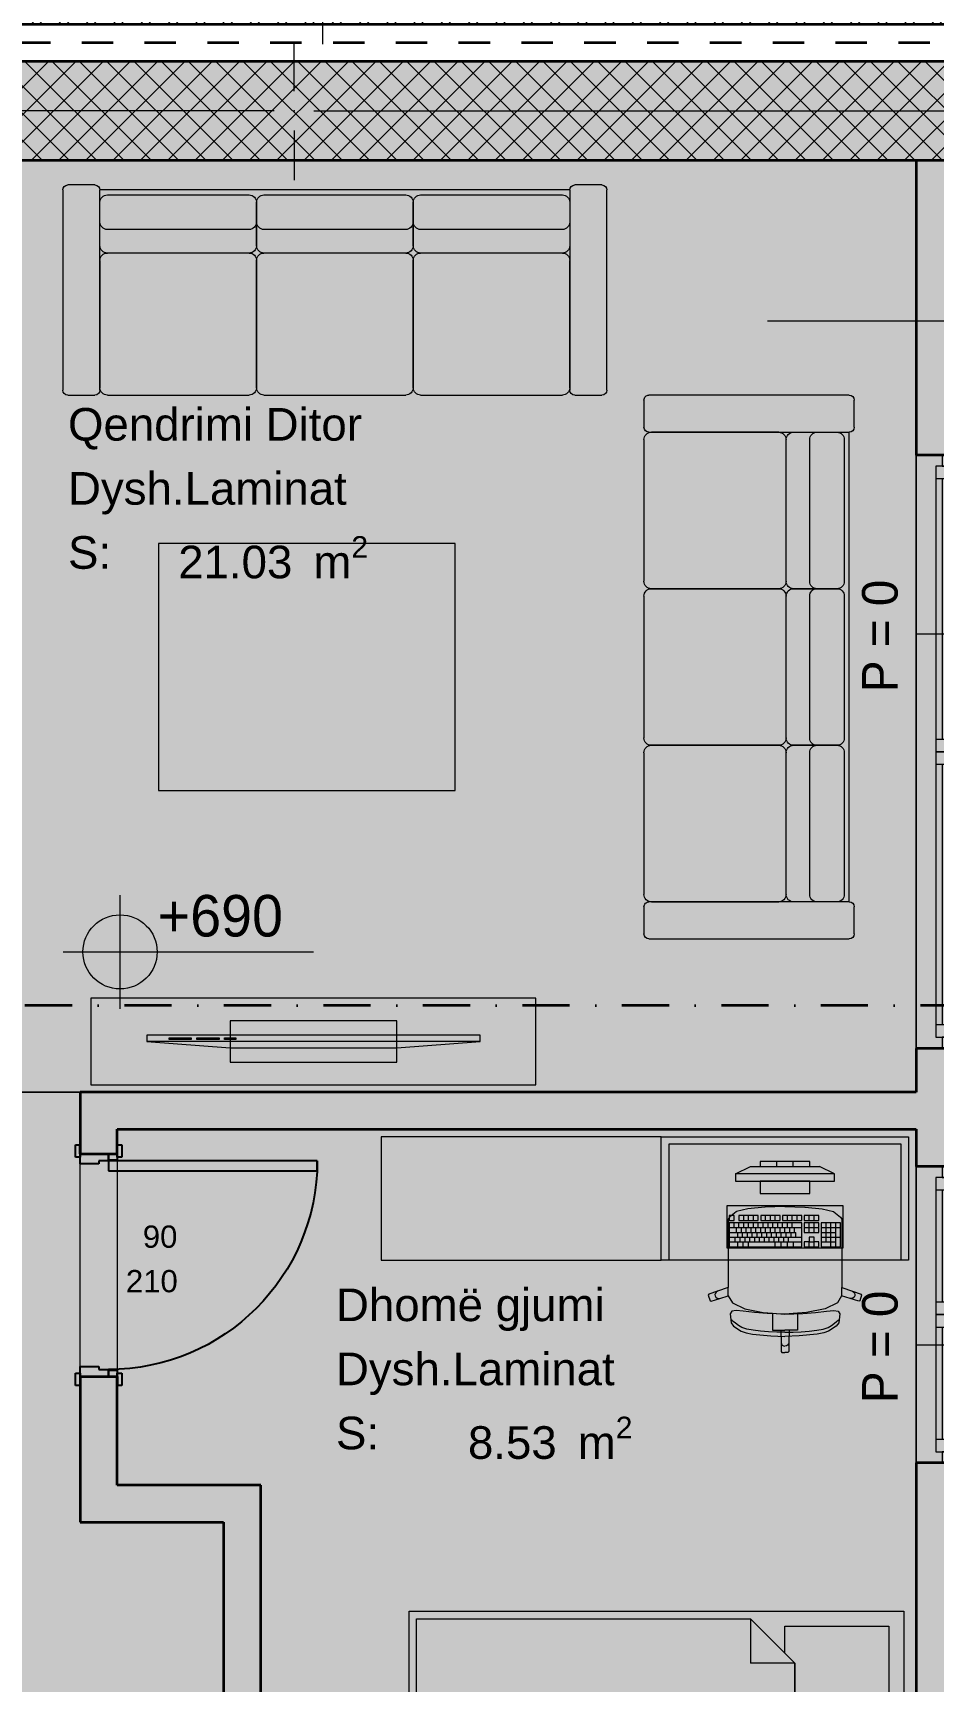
# Model space of a CAD drawing. Header units: millimetres. Extents: x 172821 to 253959, y -36092 to 17885.
# Drawn here: x 214590 to 218230, y -16818 to -10151 of the extents above; entities that cross this region are included whole.
import ezdxf
from ezdxf.enums import TextEntityAlignment as Align

# ---------------------------------------------------------------- set-up
doc = ezdxf.new("R2010")
doc.units = ezdxf.units.MM
doc.header["$MEASUREMENT"] = 0
doc.linetypes.add('Dashed', pattern=[254, 127, -127])
doc.linetypes.add('Dot & Dashed', pattern=[402.166657, 190.5, -105.833333, 0, -105.833324])
for name, color, linetype, lineweight in [('2D Drafting - General_Pen_No__6', 5, 'Continuous', 35), ('A - Fill zone_Pen_No__22', 8, 'Continuous', 35), ('A - Mobilimi_Pen_No__18', 9, 'Continuous', 15), ('A - Muret_Pen_No__22', 8, 'Continuous', 35), ('A - Pllaka meskatit_Pen_No__121', 255, 'Continuous', 0), ('A - Pllaka meskatit_Pen_No__22', 8, 'Continuous', 35), ('A - Shtyllat_Pen_No__101', 252, 'Continuous', 13), ('A - Shtyllat_Pen_No__22', 8, 'Continuous', 35), ('ARCHICAD Doors_Pen_No__42', 8, 'Continuous', 25), ('ARCHICAD Windows_Pen_No__101', 252, 'Continuous', 13), ('ARCHICAD Zone Stamps_Pen_No__101', 252, 'Continuous', 13)]:
    doc.layers.add(name, color=color, linetype=linetype, lineweight=lineweight)
for name, color, linetype, lineweight, true_color in [('2D Drafting - General_Pen_No__61', 7, 'Continuous', 20, 0x6a6a6a), ('A - Dimensionimi_Pen_No__156', 7, 'Continuous', 20, 0x54689e), ('A - Fill zone_Pen_No__255', 7, 'Continuous', 13, 0xe8e8e8), ('A - Muret_Pen_No__82', 7, 'Continuous', 20, 0xaaaaaa), ('ARCHICAD Door Markers_Pen_No__112', 7, 'Continuous', 13, 0xd5aaaa), ('ARCHICAD Window Markers_Pen_No__111', 7, 'Continuous', 13, 0xccccff), ('Marker - Section_Pen_No__8', 7, 'Continuous', 35, 0xa80f02), ('Model Unit - Zone_Pen_No__102', 7, 'Continuous', 13, 0xcccccc)]:
    doc.layers.add(name, color=color, linetype=linetype, lineweight=lineweight, true_color=true_color)
for name, color, linetype in [('A - Muret', 7, 'Continuous'), ('A - Pllaka meskatit', 7, 'Continuous'), ('A - Shtyllat', 7, 'Continuous'), ('ARCHICAD Window Markers', 7, 'Continuous'), ('Marker - Section', 7, 'Continuous'), ('Model Unit - Zone', 7, 'Continuous')]:
    doc.layers.add(name, color=color, linetype=linetype)
doc.styles.add('GENERATED_STYLE_1', font='GOTHIC.TTF')
doc.styles.add('GENERATED_STYLE_2', font='arial.ttf')
pattern_1 = [(45, (0, 0), (-55.154327, 55.154327), []), (135, (0, 0), (55.154327, 55.154327), [])]

# ---------------------------------------------------------------- blocks, each defined once
blk = doc.blocks.new('Slab_2', base_point=(200111.1, -17336.2))
at = {"layer": 'A - Pllaka meskatit_Pen_No__121', "color": 255, "linetype": 'Continuous', "lineweight": 0, "flags": 128}
blk.add_lwpolyline([(200111.1, -17336.2), (201811.1, -17336.2), (201811.1, -27491.2), (208931.1, -27491.2), (208931.1, -25184.9), (213281.1, -25184.9), (213281.1, -24347.5), (216161.1, -24347.5), (219611.1, -24347.5), (219611.1, -19536.2), (219611.1, -17236.2), (219611.1, -15266.2), (220011.1, -15266.2), (220011.1, -11608.9), (218411.1, -11608.9), (218411.1, -10266.2), (200461.1, -10266.2), (200461.1, -14466.2), (200111.1, -14466.2)], close=True, dxfattribs=at)
blk = doc.blocks.new('Qendrimi Ditor_Dysh.Laminat _18', base_point=(215314.4, -12001.1))
at = {"layer": 'ARCHICAD Zone Stamps_Pen_No__101', "color": 252, "lineweight": 13, "insert": (215177.7, -12186.8), "char_height": 132, "attachment_point": 1, "style": 'GENERATED_STYLE_2'}
blk.add_mtext('\\A1;{\\pql;\\pt0,6060;\\fArial|b0|i0|c0|p34;21.03\\fArial|b0|i0|c0|p34;\\A1{\\H.66x;\\S^  ;}\\fArial|b0|i0|c0|p34; m\\fArial|b0|i0|c0|p34;\\A1{\\H.66x;\\S2^  ;}}', dxfattribs=at)
at = {"layer": 'ARCHICAD Zone Stamps_Pen_No__101', "color": 252, "lineweight": 13, "style": 'GENERATED_STYLE_2'}
for tag, p in [('ROOM_NAME', (214732.1, -11668.3)), ('DUMMY_849', (215896.7, -11638.1)), ('ROOM_NUMBER', (214732.1, -11927.5)), ('DUMMY_850', (215896.7, -11897.4)), ('measuredAreaCode', (214732.1, -12186.8))]:
    blk.add_attdef(tag, text='', height=132, dxfattribs=at).set_placement(p, align=Align.TOP_LEFT)
blk = doc.blocks.new('Dhomë gjumi_Dysh.Laminat _23', base_point=(216391.9, -15563.2))
at = {"layer": 'ARCHICAD Zone Stamps_Pen_No__101', "color": 252, "lineweight": 13, "insert": (216349.3, -15749), "char_height": 132, "attachment_point": 1, "style": 'GENERATED_STYLE_2'}
blk.add_mtext('\\A1;{\\pql;\\pt0,6060;\\fArial|b0|i0|c0|p34;8.53\\fArial|b0|i0|c0|p34;\\A1{\\H.66x;\\S^  ;}\\fArial|b0|i0|c0|p34; m\\fArial|b0|i0|c0|p34;\\A1{\\H.66x;\\S2^  ;}}', dxfattribs=at)
at = {"layer": 'ARCHICAD Zone Stamps_Pen_No__101', "color": 252, "lineweight": 13, "style": 'GENERATED_STYLE_2'}
for tag, p in [('DUMMY_849', (216968.1, -15200.2)), ('ROOM_NAME', (215815.6, -15230.4)), ('DUMMY_850', (216968.1, -15459.5)), ('ROOM_NUMBER', (215815.6, -15489.7)), ('measuredAreaCode', (215815.6, -15749))]:
    blk.add_attdef(tag, text='', height=132, dxfattribs=at).set_placement(p, align=Align.TOP_LEFT)
blk = doc.blocks.new('Slab_6', base_point=(200111.1, -17336.2))
at = {"layer": 'A - Pllaka meskatit_Pen_No__22', "color": 8, "linetype": 'Continuous', "lineweight": 35, "flags": 128}
blk.add_lwpolyline([(200111.1, -17336.2), (201811.1, -17336.2), (201811.1, -27491.2), (208931.1, -27491.2), (208931.1, -25184.9), (213281.1, -25184.9), (213281.1, -24347.5), (216161.1, -24347.5), (219611.1, -24347.5), (219611.1, -19536.2), (219611.1, -17236.2), (219611.1, -15266.2), (220011.1, -15266.2), (220011.1, -11608.9), (218411.1, -11608.9), (218411.1, -10266.2), (200461.1, -10266.2), (200461.1, -14466.2), (200111.1, -14466.2)], close=True, dxfattribs=at)
blk = doc.blocks.new('Double Sash Window 25_2')
at = {"layer": 'ARCHICAD Windows_Pen_No__101', "color": 252, "linetype": 'Continuous', "lineweight": 13}
for p, q in [((-1200, 105), (1200, 105)), ((1200, 105), (-1200, 105)), ((-1200, 105), (-1200, -95)), ((-1200, 0), (-1200, 105)), ((1200, -95), (1200, 105)), ((1200, 0), (1200, 105)), ((-1200, 0), (-1155, 0)), ((-1200, -50), (-1200, 0)), ((-1200, -50), (-1200, 0)), ((-1155, 25), (-1105, 25)), ((-1155, -25), (-1155, 25)), ((-1155, 0), (-1155, -25)), ((-1105, 25), (-50, 25)), ((-1105, 25), (-1105, -25)), ((-1105, 25), (-50, 25)), ((-1105, 0), (-50, 0)), ((-50, -25), (-50, 25)), ((-50, 25), (0, 25)), ((0, 25), (0, -25)), ((0, 25), (50, 25)), ((0, -25), (0, 25)), ((50, 25), (1105, 25)), ((50, 25), (50, -25)), ((50, 25), (1105, 25)), ((50, 0), (1105, 0)), ((1105, -25), (1105, 25)), ((1105, 25), (1155, 25)), ((1155, 25), (1155, -25)), ((1155, -25), (1155, 0)), ((1155, 0), (1200, 0)), ((1200, -50), (1200, 0)), ((1200, -50), (1200, 0)), ((-1130, -50), (-1200, -50)), ((-1200, -145), (-1200, -50)), ((-1155, -25), (-1130, -25)), ((-1105, -25), (-1155, -25)), ((-1130, -25), (-1130, -50)), ((0, -50), (-1130, -50)), ((-50, -25), (-1105, -25)), ((0, -25), (-50, -25)), ((50, -25), (0, -25)), ((1130, -50), (0, -50)), ((1105, -25), (50, -25)), ((1155, -25), (1105, -25)), ((1130, -50), (1130, -25)), ((1130, -25), (1155, -25)), ((1200, -50), (1130, -50)), ((1200, -145), (1200, -50)), ((-1200, -95), (1200, -95)), ((-1200, -145), (1200, -145))]:
    blk.add_line(p, q, dxfattribs=at)
blk = doc.blocks.new('W Marker 25_31')
at = {"layer": 'ARCHICAD Window Markers_Pen_No__111', "color": 254, "linetype": 'Continuous', "lineweight": 13, "true_color": 0xccccff}
blk.add_line((476, -1090), (476, 0), dxfattribs=at)
at = {"layer": 'ARCHICAD Window Markers_Pen_No__111', "color": 254, "lineweight": 13, "true_color": 0xccccff, "insert": (240.9, 32.3), "char_height": 144, "attachment_point": 7, "style": 'GENERATED_STYLE_1'}
blk.add_mtext('\\A1;{\\pql;\\pt0;\\fCentury Gothic|b0|i0|c0|p34;P = 0\\fCentury Gothic|b0|i0|c0|p34;\\A1{\\H.66x;\\S^  ;}\\fCentury Gothic|b0|i0|c0|p34;\\fCentury Gothic|b0|i0|c0|p34;}', dxfattribs=at)
at = {"layer": 'ARCHICAD Window Markers_Pen_No__111', "color": 254, "lineweight": 13, "true_color": 0xccccff, "char_height": 144, "attachment_point": 7, "rotation": 270, "style": 'GENERATED_STYLE_1'}
for s, insert in [('\\A1;{\\pql;\\pt0;\\fCentury Gothic|b0|i0|c0|p34;250\\fCentury Gothic|b0|i0|c0|p34;\\A1{\\H.66x;\\S^  ;}\\fCentury Gothic|b0|i0|c0|p34;\\fCentury Gothic|b0|i0|c0|p34;}', (256.4, -392.5)), ('\\A1;{\\pql;\\pt0;\\fCentury Gothic|b0|i0|c0|p34;240\\fCentury Gothic|b0|i0|c0|p34;\\A1{\\H.66x;\\S^  ;}\\fCentury Gothic|b0|i0|c0|p34;\\fCentury Gothic|b0|i0|c0|p34;}', (544.4, -392.5))]:
    blk.add_mtext(s, dxfattribs=dict(at, insert=insert))
blk = doc.blocks.new('Double Sash Window 25_3')
at = {"layer": 'ARCHICAD Windows_Pen_No__101', "color": 252, "linetype": 'Continuous', "lineweight": 13}
for p, q in [((-600, 105), (600, 105)), ((600, 105), (-600, 105)), ((-600, 105), (-600, -95)), ((-600, 0), (-600, 105)), ((600, -95), (600, 105)), ((600, 0), (600, 105)), ((-600, 0), (-555, 0)), ((-600, -50), (-600, 0)), ((-600, -50), (-600, 0)), ((-555, 25), (-505, 25)), ((-555, -25), (-555, 25)), ((-555, 0), (-555, -25)), ((-505, 25), (-50, 25)), ((-505, 25), (-505, -25)), ((-505, 25), (-50, 25)), ((-505, 0), (-50, 0)), ((-50, -25), (-50, 25)), ((-50, 25), (0, 25)), ((0, 25), (0, -25)), ((0, 25), (50, 25)), ((0, -25), (0, 25)), ((50, 25), (505, 25)), ((50, 25), (50, -25)), ((50, 25), (505, 25)), ((50, 0), (505, 0)), ((505, -25), (505, 25)), ((505, 25), (555, 25)), ((555, 25), (555, -25)), ((555, -25), (555, 0)), ((555, 0), (600, 0)), ((600, -50), (600, 0)), ((600, -50), (600, 0)), ((-530, -50), (-600, -50)), ((-600, -145), (-600, -50)), ((-555, -25), (-530, -25)), ((-505, -25), (-555, -25)), ((-530, -25), (-530, -50)), ((0, -50), (-530, -50)), ((-50, -25), (-505, -25)), ((0, -25), (-50, -25)), ((50, -25), (0, -25)), ((530, -50), (0, -50)), ((505, -25), (50, -25)), ((555, -25), (505, -25)), ((530, -50), (530, -25)), ((530, -25), (555, -25)), ((600, -50), (530, -50)), ((600, -145), (600, -50)), ((-600, -95), (600, -95)), ((-600, -145), (600, -145))]:
    blk.add_line(p, q, dxfattribs=at)
blk = doc.blocks.new('W Marker 25_32')
at = {"layer": 'ARCHICAD Window Markers_Pen_No__111', "color": 254, "linetype": 'Continuous', "lineweight": 13, "true_color": 0xccccff}
blk.add_line((-122.8, -1090), (-122.8, 0), dxfattribs=at)
at = {"layer": 'ARCHICAD Window Markers_Pen_No__111', "color": 254, "lineweight": 13, "true_color": 0xccccff, "insert": (-357.9, 32.3), "char_height": 144, "attachment_point": 7, "style": 'GENERATED_STYLE_1'}
blk.add_mtext('\\A1;{\\pql;\\pt0;\\fCentury Gothic|b0|i0|c0|p34;P = 0\\fCentury Gothic|b0|i0|c0|p34;\\A1{\\H.66x;\\S^  ;}\\fCentury Gothic|b0|i0|c0|p34;\\fCentury Gothic|b0|i0|c0|p34;}', dxfattribs=at)
at = {"layer": 'ARCHICAD Window Markers_Pen_No__111', "color": 254, "lineweight": 13, "true_color": 0xccccff, "char_height": 144, "attachment_point": 7, "rotation": 270, "style": 'GENERATED_STYLE_1'}
for s, insert in [('\\A1;{\\pql;\\pt0;\\fCentury Gothic|b0|i0|c0|p34;250\\fCentury Gothic|b0|i0|c0|p34;\\A1{\\H.66x;\\S^  ;}\\fCentury Gothic|b0|i0|c0|p34;\\fCentury Gothic|b0|i0|c0|p34;}', (-342.4, -392.5)), ('\\A1;{\\pql;\\pt0;\\fCentury Gothic|b0|i0|c0|p34;120\\fCentury Gothic|b0|i0|c0|p34;\\A1{\\H.66x;\\S^  ;}\\fCentury Gothic|b0|i0|c0|p34;\\fCentury Gothic|b0|i0|c0|p34;}', (-54.4, -392.5))]:
    blk.add_mtext(s, dxfattribs=dict(at, insert=insert))
blk = doc.blocks.new('Wall_27', base_point=(218411.1, -17436.2))
at = {"layer": 'A - Muret_Pen_No__82', "linetype": 'Continuous', "lineweight": 0, "true_color": 0xd4d4d4}
for points in [[(218161.1, -10666.2), (218161.1, -11858.9), (218411.1, -11858.9), (218411.1, -10666.2)], [(218161.1, -14258.9), (218161.1, -14736.2), (218411.1, -14736.2), (218411.1, -14258.9)], [(218161.1, -17236.2), (218411.1, -17236.2), (218411.1, -15936.2), (218161.1, -15936.2)]]:
    blk.add_hatch(color=254, dxfattribs=at).paths.add_polyline_path(points)
at = {"layer": 'A - Muret_Pen_No__22', "color": 8, "linetype": 'Continuous', "lineweight": 35}
for p, q in [((218266.1, -11858.9), (218161.1, -11858.9)), ((218316.1, -11858.9), (218266.1, -11858.9)), ((218411.1, -11858.9), (218316.1, -11858.9)), ((218266.1, -14258.9), (218161.1, -14258.9)), ((218316.1, -14258.9), (218266.1, -14258.9)), ((218411.1, -14258.9), (218316.1, -14258.9)), ((218266.1, -14736.2), (218161.1, -14736.2)), ((218316.1, -14736.2), (218266.1, -14736.2)), ((218411.1, -14736.2), (218316.1, -14736.2)), ((218266.1, -15936.2), (218161.1, -15936.2)), ((218316.1, -15936.2), (218266.1, -15936.2)), ((218411.1, -15936.2), (218316.1, -15936.2))]:
    blk.add_line(p, q, dxfattribs=at)
at = {"layer": 'A - Muret_Pen_No__22', "color": 8, "linetype": 'Continuous', "lineweight": 35, "flags": 128}
for points in [[(218161.1, -10666.2), (218161.1, -11858.9)], [(218411.1, -11608.9), (218411.1, -10666.2)], [(218411.1, -11858.9), (218411.1, -11808.9)], [(218161.1, -14258.9), (218161.1, -14436.2)], [(218411.1, -14736.2), (218411.1, -14258.9)], [(218161.1, -14586.2), (218161.1, -14736.2)], [(218161.1, -15936.2), (218161.1, -17236.2)], [(218411.1, -17236.2), (218411.1, -15936.2)]]:
    blk.add_lwpolyline(points, dxfattribs=at)
at = {"layer": 'ARCHICAD Window Markers', "color": 254, "lineweight": 13, "true_color": 0xccccff, "rotation": 90}
for name, p in [('W Marker 25_31', (218161.1, -13058.9)), ('W Marker 25_32', (218161.1, -15336.2))]:
    blk.add_blockref(name, p, dxfattribs=at)
at = {"layer": 'ARCHICAD Windows_Pen_No__101', "color": 252, "linetype": 'Continuous', "lineweight": 13, "xscale": -1, "zscale": 1000, "rotation": 90}
for name, p in [('Double Sash Window 25_2', (218266.1, -13058.9)), ('Double Sash Window 25_3', (218266.1, -15336.2))]:
    blk.add_blockref(name, p, dxfattribs=at)
blk = doc.blocks.new('Wall_126', base_point=(218411.1, -14586.2))
at = {"layer": 'A - Muret_Pen_No__82', "linetype": 'Continuous', "lineweight": 0, "true_color": 0xd4d4d4}
for points in [[(214781.1, -14586.2), (214931.1, -14586.2), (214781.1, -14436.2)], [(214931.1, -14436.2), (214781.1, -14436.2), (214931.1, -14586.2)], [(214931.1, -14586.2), (218161.1, -14586.2), (218161.1, -14436.2), (214931.1, -14436.2)]]:
    blk.add_hatch(color=254, dxfattribs=at).paths.add_polyline_path(points)
at = {"layer": 'A - Muret_Pen_No__22', "color": 8, "linetype": 'Continuous', "lineweight": 35, "flags": 128}
for points in [[(214781.1, -14436.2), (214781.1, -14586.2)], [(218161.1, -14436.2), (214781.1, -14436.2)], [(214931.1, -14586.2), (218161.1, -14586.2)]]:
    blk.add_lwpolyline(points, dxfattribs=at)
blk = doc.blocks.new('Wall_143', base_point=(215361.1, -17486.2))
at = {"layer": 'A - Muret_Pen_No__82', "linetype": 'Continuous', "lineweight": 0, "true_color": 0xd4d4d4}
for points in [[(215361.1, -16176), (215511.1, -16026), (215361.1, -16026)], [(215361.1, -16176), (215511.1, -16176), (215511.1, -16026)], [(215361.1, -16176), (215361.1, -17486.2), (215511.1, -17486.2), (215511.1, -16176)], [(215511.1, -17486.2), (215361.1, -17636.2), (215511.1, -17636.2)], [(215511.1, -17486.2), (215361.1, -17486.2), (215361.1, -17636.2)]]:
    blk.add_hatch(color=254, dxfattribs=at).paths.add_polyline_path(points)
at = {"layer": 'A - Muret_Pen_No__22', "color": 8, "linetype": 'Continuous', "lineweight": 35, "flags": 128}
for points in [[(215511.1, -16026), (215361.1, -16026)], [(215511.1, -17486.2), (215511.1, -16026)], [(215361.1, -16176), (215361.1, -17036.2)], [(215361.1, -17186.2), (215361.1, -17636.2)], [(215361.1, -17636.2), (215511.1, -17636.2)]]:
    blk.add_lwpolyline(points, dxfattribs=at)
blk = doc.blocks.new('Door 25')
at = {"layer": 'ARCHICAD Doors_Pen_No__42', "color": 8, "linetype": 'Continuous', "lineweight": 25}
for p, q in [((382, 0), (382, 844)), ((382, 844), (422, 844)), ((422, 844), (422, 0)), ((-437, 54), (-487, 54)), ((-487, 54), (-487, 35)), ((-487, 35), (-437, 35)), ((-450, 35), (-487, 35)), ((-450, 35), (-487, 35)), ((-425, 35), (-450, 35)), ((-450, 35), (-450, 0)), ((-450, 0), (-450, 35)), ((-450, 0), (-450, 35)), ((-450, 0), (-425, 0)), ((-422, 0), (-450, 0)), ((-450, 0), (-450, -115)), ((-450, -115), (-450, 0)), ((-450, -115), (-450, 0)), ((-437, 35), (-437, 54)), ((-425, 0), (-425, 35)), ((-422, -40), (-422, 0)), ((422, 0), (382, 0)), ((450, 0), (422, 0)), ((422, 0), (422, -40)), ((450, 35), (425, 35)), ((425, 35), (425, 0)), ((425, 0), (450, 0)), ((487, 54), (437, 54)), ((437, 54), (437, 35)), ((437, 35), (487, 35)), ((450, 0), (450, 35)), ((450, 0), (450, 35)), ((450, 0), (450, 35)), ((450, 35), (487, 35)), ((450, 35), (487, 35)), ((450, -115), (450, 0)), ((450, -115), (450, 0)), ((450, -115), (450, 0)), ((487, 35), (487, 54)), ((-410, -40), (-422, -40)), ((-410, -115), (-410, -40)), ((422, -40), (410, -40)), ((410, -40), (410, -115)), ((-437, -115), (-487, -115)), ((-487, -115), (-487, -134)), ((-450, -115), (-487, -115)), ((-450, -115), (-487, -115)), ((-450, -115), (-410, -115)), ((-437, -134), (-437, -115)), ((410, -115), (450, -115)), ((487, -115), (437, -115)), ((437, -115), (437, -134)), ((450, -115), (487, -115)), ((450, -115), (487, -115)), ((487, -134), (487, -115)), ((-487, -134), (-437, -134)), ((437, -134), (487, -134))]:
    blk.add_line(p, q, dxfattribs=at)
blk.add_arc((422, 0), 844, 90, 180, dxfattribs=at)
blk = doc.blocks.new('D Marker 22')
at = {"layer": 'ARCHICAD Door Markers_Pen_No__112', "color": 9, "lineweight": 13, "true_color": 0xd5aaaa, "style": 'GENERATED_STYLE_2'}
for tag, p in [('AC_MarkerText_3', (-165.9, -155.7)), ('AC_MarkerText_2', (14.1, -224))]:
    blk.add_attdef(tag, text='', height=90, rotation=270, dxfattribs=at).set_placement(p, align=Align.BOTTOM_LEFT)
blk = doc.blocks.new('Wall_237', base_point=(214781.1, -16176))
at = {"layer": 'A - Muret_Pen_No__82', "linetype": 'Continuous', "lineweight": 0, "true_color": 0xd4d4d4}
for points in [[(214781.1, -14586.2), (214781.1, -14686.2), (214931.1, -14686.2), (214931.1, -14586.2)], [(214781.1, -16026), (214931.1, -16026), (214931.1, -15586.2), (214781.1, -15586.2)], [(214931.1, -16026), (214781.1, -16176), (214931.1, -16176)], [(214931.1, -16026), (214781.1, -16026), (214781.1, -16176)]]:
    blk.add_hatch(color=254, dxfattribs=at).paths.add_polyline_path(points)
at = {"layer": 'A - Muret_Pen_No__22', "color": 8, "linetype": 'Continuous', "lineweight": 35}
for p, q in [((214781.1, -14686.2), (214781.1, -14649.2)), ((214931.1, -14686.2), (214931.1, -14649.2)), ((214781.1, -14686.2), (214896.1, -14686.2)), ((214896.1, -14686.2), (214931.1, -14686.2)), ((214781.1, -15586.2), (214781.1, -15623.2)), ((214781.1, -15586.2), (214896.1, -15586.2)), ((214896.1, -15586.2), (214931.1, -15586.2)), ((214931.1, -15586.2), (214931.1, -15623.2))]:
    blk.add_line(p, q, dxfattribs=at)
at = {"layer": 'A - Muret_Pen_No__22', "color": 8, "linetype": 'Continuous', "lineweight": 35, "flags": 128}
for points in [[(214781.1, -14586.2), (214781.1, -14686.2)], [(214931.1, -14686.2), (214931.1, -14586.2)], [(214781.1, -15586.2), (214781.1, -16176)], [(214931.1, -16026), (214931.1, -15586.2)], [(214781.1, -16176), (214931.1, -16176)]]:
    blk.add_lwpolyline(points, dxfattribs=at)
at = {"layer": 'ARCHICAD Door Markers_Pen_No__112', "color": 9, "lineweight": 13, "true_color": 0xd5aaaa}
ref = blk.add_blockref('D Marker 22', (214781.1, -15136.2), dxfattribs=dict(at, rotation=90))
ref.add_attrib('AC_MarkerText_2', '90', dxfattribs={"color": 9, "lineweight": 13, "true_color": 0xd5aaaa, "height": 90, "rotation": 360, "style": 'GENERATED_STYLE_2'}).set_placement((215034.5, -15092.6), align=Align.BOTTOM_LEFT)
ref.add_attrib('AC_MarkerText_3', '210', dxfattribs={"color": 9, "lineweight": 13, "true_color": 0xd5aaaa, "height": 90, "rotation": 360, "style": 'GENERATED_STYLE_2'}).set_placement((214966.2, -15272.6), align=Align.BOTTOM_LEFT)
at = {"layer": 'ARCHICAD Doors_Pen_No__42', "color": 8, "linetype": 'Continuous', "lineweight": 25, "xscale": -1, "zscale": 1000, "rotation": 270}
blk.add_blockref('Door 25', (214896.1, -15136.2), dxfattribs=at)
blk = doc.blocks.new('Wall_238', base_point=(215361.1, -16176))
at = {"layer": 'A - Muret_Pen_No__82', "linetype": 'Continuous', "lineweight": 0, "true_color": 0xd4d4d4}
blk.add_hatch(color=254, dxfattribs=at).paths.add_polyline_path([(214931.1, -16176), (215361.1, -16176), (215361.1, -16026), (214931.1, -16026)])
at = {"layer": 'A - Muret_Pen_No__22', "color": 8, "linetype": 'Continuous', "lineweight": 35, "flags": 128}
for points in [[(215361.1, -16026), (214931.1, -16026)], [(214931.1, -16176), (215361.1, -16176)]]:
    blk.add_lwpolyline(points, dxfattribs=at)
blk = doc.blocks.new('Column_5', base_point=(215761.1, -9991.2))
at = {"layer": 'A - Shtyllat_Pen_No__101', "linetype": 'Continuous', "lineweight": 13}
h = blk.add_hatch(dxfattribs=at)
h.set_pattern_fill('Concrete_Block', color=252, style=0, pattern_type=2)
h.set_pattern_definition(pattern_1)
h.paths.add_polyline_path([(213111.1, -9866.2), (213111.1, -10116.2), (218411.1, -10116.2), (218411.1, -9866.2)])
at = {"layer": 'A - Shtyllat_Pen_No__101', "color": 252, "linetype": 'Continuous', "lineweight": 13}
for p, q in [((215761.1, -9911.2), (215761.1, -9786.2)), ((215681.1, -9991.2), (213031.1, -9991.2)), ((215841.1, -9991.2), (218491.1, -9991.2)), ((215761.1, -10071.2), (215761.1, -10196.2))]:
    blk.add_line(p, q, dxfattribs=at)
blk.add_point((215761.1, -9991.2), dxfattribs=at)
at = {"layer": 'A - Shtyllat_Pen_No__22', "color": 8, "linetype": 'Continuous', "lineweight": 35, "flags": 128}
blk.add_lwpolyline([(213111.1, -9866.2), (213111.1, -10116.2), (218411.1, -10116.2), (218411.1, -9866.2)], close=True, dxfattribs=at)
blk = doc.blocks.new('Column_25', base_point=(215646.1, -10466.2))
at = {"layer": 'A - Shtyllat_Pen_No__101', "linetype": 'Continuous', "lineweight": 13}
h = blk.add_hatch(dxfattribs=at)
h.set_pattern_fill('Concrete_Block', color=252, style=0, pattern_type=2)
h.set_pattern_definition(pattern_1)
h.paths.add_polyline_path([(212881.1, -10266.2), (212881.1, -10666.2), (218411.1, -10666.2), (218411.1, -10266.2)])
at = {"layer": 'A - Shtyllat_Pen_No__101', "color": 252, "linetype": 'Continuous', "lineweight": 13}
for p, q in [((215646.1, -10386.2), (215646.1, -10186.2)), ((215566.1, -10466.2), (212801.1, -10466.2)), ((215726.1, -10466.2), (218491.1, -10466.2)), ((215646.1, -10546.2), (215646.1, -10746.2))]:
    blk.add_line(p, q, dxfattribs=at)
blk.add_point((215646.1, -10466.2), dxfattribs=at)
at = {"layer": 'A - Shtyllat_Pen_No__22', "color": 8, "linetype": 'Continuous', "lineweight": 35, "flags": 128}
blk.add_lwpolyline([(212881.1, -10266.2), (212881.1, -10666.2), (218411.1, -10666.2), (218411.1, -10266.2)], close=True, dxfattribs=at)
blk = doc.blocks.new('Office Workstation Solo 25')
at = {"layer": 'A - Mobilimi_Pen_No__18', "color": 9, "linetype": 'Continuous', "lineweight": 15}
for p, q in [((-970, 0), (-1000, 0)), ((-1000, 0), (-1000, -30)), ((-30, 0), (-970, 0)), ((0, 0), (-30, 0)), ((0, -30), (0, 0)), ((-1000, -30), (-1000, -500)), ((-970, -30), (-30, -30)), ((-970, -500), (-970, -30)), ((-30, -30), (-30, -500)), ((0, -500), (0, -30)), ((-700, -150), (-640, -120)), ((-360, -120), (-640, -120)), ((-600, -120), (-600, -100)), ((-600, -100), (-400, -100)), ((-400, -120), (-600, -120)), ((-533.3, -120), (-533.3, -100)), ((-466.7, -120), (-466.7, -100)), ((-400, -100), (-400, -120)), ((-300, -150), (-360, -120)), ((-700, -180), (-700, -150)), ((-700, -150), (-300, -150)), ((-300, -180), (-700, -180)), ((-600, -230), (-600, -180)), ((-600, -180), (-400, -180)), ((-400, -180), (-400, -230)), ((-300, -150), (-300, -180)), ((-400, -230), (-600, -230)), ((-724.7, -325.1), (-729.3, -333.7)), ((-697.9, -303.9), (-724.7, -325.1)), ((-695.8, -303.1), (-697.9, -303.9)), ((-649.9, -292.4), (-695.8, -303.1)), ((-581.1, -285.2), (-649.9, -292.4)), ((-637.1, -338.5), (-637.1, -319.1)), ((-637.1, -319.1), (-578.3, -319.1)), ((-617.5, -338.5), (-617.5, -319.1)), ((-597.9, -338.5), (-597.9, -319.1)), ((-580, -285.1), (-581.1, -285.2)), ((-500, -282.6), (-580, -285.1)), ((-578.3, -319.1), (-578.3, -338.5)), ((-568.5, -338.5), (-568.5, -319.1)), ((-568.5, -319.1), (-490.2, -319.1)), ((-549, -338.5), (-549, -319.1)), ((-529.4, -338.5), (-529.4, -319.1)), ((-509.8, -338.5), (-509.8, -319.1)), ((-500, -282.6), (-420, -285.1)), ((-490.2, -319.1), (-490.2, -338.5)), ((-480.4, -338.5), (-480.4, -319.1)), ((-480.4, -319.1), (-402.1, -319.1)), ((-460.8, -338.5), (-460.8, -319.1)), ((-441.2, -338.5), (-441.2, -319.1)), ((-421.7, -338.5), (-421.7, -319.1)), ((-420, -285.1), (-418.9, -285.2)), ((-418.9, -285.2), (-350.1, -292.4)), ((-402.1, -319.1), (-402.1, -338.5)), ((-392.3, -338.5), (-392.3, -319.1)), ((-392.3, -319.1), (-314, -319.1)), ((-372.7, -338.5), (-372.7, -319.1)), ((-353.1, -338.5), (-353.1, -319.1)), ((-350.1, -292.4), (-304.2, -303.1)), ((-333.5, -338.5), (-333.5, -319.1)), ((-314, -319.1), (-314, -338.5)), ((-304.2, -303.1), (-302.1, -303.9)), ((-302.1, -303.9), (-275.3, -325.1)), ((-294.4, -338.5), (-294.4, -319.1)), ((-294.4, -319.1), (-274.8, -319.1)), ((-275.3, -325.1), (-270.7, -333.7)), ((-274.8, -319.1), (-274.8, -338.5)), ((-729.3, -333.7), (-729.3, -364.7)), ((-729.3, -364.7), (-729.3, -400.8)), ((-725.2, -445.2), (-725.2, -348.2)), ((-725.2, -348.2), (-646.9, -348.2)), ((-646.9, -367.6), (-725.2, -367.6)), ((-705.6, -445.2), (-705.6, -348.2)), ((-646.9, -387), (-705.6, -387)), ((-686, -445.2), (-686, -348.2)), ((-666.5, -425.8), (-666.5, -348.2)), ((-646.9, -348.2), (-646.9, -445.2)), ((-578.3, -338.5), (-637.1, -338.5)), ((-637.1, -387), (-637.1, -348.2)), ((-637.1, -348.2), (-578.3, -348.2)), ((-578.3, -367.6), (-637.1, -367.6)), ((-578.3, -387), (-637.1, -387)), ((-617.5, -387), (-617.5, -348.2)), ((-597.9, -387), (-597.9, -348.2)), ((-578.3, -348.2), (-578.3, -387)), ((-490.2, -338.5), (-568.5, -338.5)), ((-568.5, -445.2), (-568.5, -348.2)), ((-568.5, -348.2), (-274.8, -348.2)), ((-274.8, -367.6), (-568.5, -367.6)), ((-274.8, -387), (-544.1, -387)), ((-544.1, -406.4), (-544.1, -387)), ((-539.2, -387), (-539.2, -367.6)), ((-529.4, -367.6), (-529.4, -348.2)), ((-524.5, -406.4), (-524.5, -387)), ((-519.6, -387), (-519.6, -367.6)), ((-509.8, -367.6), (-509.8, -348.2)), ((-504.9, -406.4), (-504.9, -387)), ((-500, -387), (-500, -367.6)), ((-490.2, -367.6), (-490.2, -348.2)), ((-485.3, -406.4), (-485.3, -387)), ((-402.1, -338.5), (-480.4, -338.5)), ((-480.4, -387), (-480.4, -367.6)), ((-470.6, -367.6), (-470.6, -348.2)), ((-465.7, -406.4), (-465.7, -387)), ((-460.8, -387), (-460.8, -367.6)), ((-451, -367.6), (-451, -348.2)), ((-446.1, -406.4), (-446.1, -387)), ((-441.2, -387), (-441.2, -367.6)), ((-431.5, -367.6), (-431.5, -348.2)), ((-426.6, -406.4), (-426.6, -387)), ((-421.7, -387), (-421.7, -367.6)), ((-411.9, -367.6), (-411.9, -348.2)), ((-407, -406.4), (-407, -387)), ((-402.1, -387), (-402.1, -367.6)), ((-314, -338.5), (-392.3, -338.5)), ((-392.3, -367.6), (-392.3, -348.2)), ((-387.4, -406.4), (-387.4, -387)), ((-382.5, -387), (-382.5, -367.6)), ((-372.7, -367.6), (-372.7, -348.2)), ((-367.8, -406.4), (-367.8, -387)), ((-362.9, -387), (-362.9, -367.6)), ((-353.1, -367.6), (-353.1, -348.2)), ((-348.2, -406.4), (-348.2, -387)), ((-343.3, -387), (-343.3, -367.6)), ((-333.5, -367.6), (-333.5, -348.2)), ((-328.6, -406.4), (-328.6, -387)), ((-323.7, -387), (-323.7, -367.6)), ((-314, -367.6), (-314, -348.2)), ((-309.1, -406.4), (-309.1, -387)), ((-304.2, -387), (-304.2, -367.6)), ((-274.8, -338.5), (-294.4, -338.5)), ((-294.4, -367.6), (-294.4, -348.2)), ((-274.8, -348.2), (-274.8, -445.2)), ((-270.7, -333.7), (-270.7, -364.7)), ((-270.7, -364.7), (-270.7, -400.8)), ((-729.3, -400.8), (-729.3, -609.9)), ((-646.9, -406.4), (-725.2, -406.4)), ((-646.9, -445.2), (-725.2, -445.2)), ((-646.9, -425.8), (-705.6, -425.8)), ((-637.1, -445.2), (-637.1, -425.8)), ((-637.1, -425.8), (-617.5, -425.8)), ((-578.3, -445.2), (-637.1, -445.2)), ((-617.5, -425.8), (-617.5, -406.4)), ((-617.5, -406.4), (-597.9, -406.4)), ((-617.5, -445.2), (-617.5, -425.8)), ((-597.9, -425.8), (-617.5, -425.8)), ((-597.9, -406.4), (-597.9, -425.8)), ((-597.9, -425.8), (-578.3, -425.8)), ((-597.9, -445.2), (-597.9, -425.8)), ((-578.3, -425.8), (-578.3, -445.2)), ((-274.8, -406.4), (-568.5, -406.4)), ((-274.8, -425.8), (-568.5, -425.8)), ((-274.8, -445.2), (-568.5, -445.2)), ((-534.3, -445.2), (-534.3, -425.8)), ((-514.7, -425.8), (-514.7, -406.4)), ((-509.8, -445.2), (-509.8, -425.8)), ((-495.1, -425.8), (-495.1, -406.4)), ((-485.3, -445.2), (-485.3, -425.8)), ((-475.5, -425.8), (-475.5, -406.4)), ((-460.8, -445.2), (-460.8, -425.8)), ((-455.9, -425.8), (-455.9, -406.4)), ((-436.4, -425.8), (-436.4, -406.4)), ((-416.8, -425.8), (-416.8, -406.4)), ((-397.2, -425.8), (-397.2, -406.4)), ((-377.6, -425.8), (-377.6, -406.4)), ((-358, -425.8), (-358, -406.4)), ((-353.1, -445.2), (-353.1, -425.8)), ((-338.4, -425.8), (-338.4, -406.4)), ((-331.1, -445.2), (-331.1, -425.8)), ((-318.9, -425.8), (-318.9, -406.4)), ((-309.1, -445.2), (-309.1, -425.8)), ((-299.3, -425.8), (-299.3, -406.4)), ((-270.7, -400.8), (-270.7, -609.9)), ((-1000, -500), (-970, -500)), ((-30, -500), (0, -500)), ((-808.1, -637), (-810, -640.8)), ((-810, -640.8), (-802.5, -663.5)), ((-772.6, -625.6), (-808.1, -637)), ((-802.5, -663.5), (-798.7, -665.4)), ((-798.7, -665.4), (-763.3, -654)), ((-781.4, -633), (-783, -638.6)), ((-783, -638.6), (-782.3, -644.4)), ((-782.3, -644.4), (-779.5, -649.5)), ((-777.8, -628.4), (-781.4, -633)), ((-779.5, -649.5), (-774.8, -653.1)), ((-772.6, -625.6), (-777.8, -628.4)), ((-774.8, -653.1), (-769.2, -654.7)), ((-729.3, -609.9), (-772.6, -625.6)), ((-769.2, -654.7), (-763.3, -654)), ((-763.3, -654), (-729.2, -644.4)), ((-729.3, -644.2), (-729.3, -609.9)), ((-729.3, -644.2), (-729.2, -644.4)), ((-729.2, -644.4), (-711.8, -672.2)), ((-270.8, -644.4), (-288.2, -672.2)), ((-270.7, -644.2), (-270.8, -644.4)), ((-236.7, -654), (-270.8, -644.4)), ((-270.7, -644.2), (-270.7, -609.9)), ((-270.7, -609.9), (-227.4, -625.6)), ((-230.8, -654.7), (-236.7, -654)), ((-201.3, -665.4), (-236.7, -654)), ((-225.2, -653.1), (-230.8, -654.7)), ((-227.4, -625.6), (-222.2, -628.4)), ((-227.4, -625.6), (-191.9, -637)), ((-220.5, -649.5), (-225.2, -653.1)), ((-222.2, -628.4), (-218.6, -633)), ((-217.7, -644.4), (-220.5, -649.5)), ((-218.6, -633), (-217, -638.6)), ((-217, -638.6), (-217.7, -644.4)), ((-197.5, -663.5), (-201.3, -665.4)), ((-190, -640.8), (-197.5, -663.5)), ((-191.9, -637), (-190, -640.8)), ((-714.7, -705.8), (-721.4, -717.3)), ((-721.4, -717.3), (-718.1, -753.4)), ((-697.5, -702.7), (-714.7, -705.8)), ((-711.8, -672.2), (-662.1, -696)), ((-668.5, -705.3), (-697.5, -702.7)), ((-623.2, -711.1), (-668.5, -705.3)), ((-662.1, -696), (-587.7, -711.9)), ((-572.3, -715.8), (-623.2, -711.1)), ((-587.7, -711.9), (-550.3, -714.3)), ((-500, -718.1), (-572.3, -715.8)), ((-550.3, -714.3), (-500, -717.5)), ((-550.3, -714.3), (-550.3, -753)), ((-449.7, -714.3), (-500, -717.5)), ((-500, -718.1), (-427.7, -715.8)), ((-412.3, -711.9), (-449.7, -714.3)), ((-449.7, -714.3), (-449.7, -753)), ((-427.7, -715.8), (-376.8, -711.1)), ((-337.9, -696), (-412.3, -711.9)), ((-376.8, -711.1), (-331.5, -705.3)), ((-288.2, -672.2), (-337.9, -696)), ((-331.5, -705.3), (-302.5, -702.7)), ((-302.5, -702.7), (-285.3, -705.8)), ((-285.3, -705.8), (-278.6, -717.3)), ((-278.6, -717.3), (-281.9, -753.4)), ((-715, -742.8), (-718.8, -740.2)), ((-718.1, -753.4), (-707.6, -766.6)), ((-708.8, -748), (-715, -742.8)), ((-699.7, -754.2), (-708.8, -748)), ((-707.6, -766.6), (-676.5, -786.7)), ((-688, -764.2), (-699.7, -754.2)), ((-674.8, -771.9), (-688, -764.2)), ((-676.5, -786.7), (-656.6, -793.9)), ((-654.5, -778.2), (-674.8, -771.9)), ((-656.6, -793.9), (-630.7, -798.7)), ((-628.5, -783.1), (-654.5, -778.2)), ((-630.7, -798.7), (-557.5, -805.7)), ((-598.5, -786.8), (-628.5, -783.1)), ((-566.1, -789.3), (-598.5, -786.8)), ((-532.7, -790.8), (-566.1, -789.3)), ((-550.3, -753), (-550.3, -782.9)), ((-550.3, -782.9), (-516.9, -782.9)), ((-500, -791.3), (-532.7, -790.8)), ((-516.9, -782.9), (-500, -782.9)), ((-516.9, -782.9), (-515.1, -832.8)), ((-483.1, -782.9), (-500, -782.9)), ((-500, -791.3), (-467.3, -790.8)), ((-483.1, -782.9), (-484.9, -832.8)), ((-449.7, -782.9), (-483.1, -782.9)), ((-467.3, -790.8), (-433.9, -789.3)), ((-449.7, -753), (-449.7, -782.9)), ((-369.3, -798.7), (-442.5, -805.7)), ((-433.9, -789.3), (-401.5, -786.8)), ((-401.5, -786.8), (-371.5, -783.1)), ((-371.5, -783.1), (-345.5, -778.2)), ((-343.4, -793.9), (-369.3, -798.7)), ((-345.5, -778.2), (-325.2, -771.9)), ((-323.5, -786.7), (-343.4, -793.9)), ((-325.2, -771.9), (-312, -764.2)), ((-292.4, -766.6), (-323.5, -786.7)), ((-312, -764.2), (-300.3, -754.2)), ((-300.3, -754.2), (-291.2, -748)), ((-281.9, -753.4), (-292.4, -766.6)), ((-291.2, -748), (-285, -742.8)), ((-285, -742.8), (-281.2, -740.2)), ((-557.5, -805.7), (-500, -807.9)), ((-515.1, -832.8), (-513.9, -838.5)), ((-515.1, -832.8), (-515.1, -869.6)), ((-513.9, -838.5), (-510.7, -843.3)), ((-510.7, -843.3), (-505.8, -846.6)), ((-505.8, -846.6), (-500, -847.7)), ((-442.5, -805.7), (-500, -807.9)), ((-494.2, -846.6), (-500, -847.7)), ((-489.3, -843.3), (-494.2, -846.6)), ((-486.1, -838.5), (-489.3, -843.3)), ((-484.9, -832.8), (-486.1, -838.5)), ((-484.9, -832.8), (-484.9, -869.6)), ((-515.1, -869.6), (-512.1, -872.6)), ((-512.1, -872.6), (-500, -872.6)), ((-487.9, -872.6), (-500, -872.6)), ((-484.9, -869.6), (-487.9, -872.6))]:
    blk.add_line(p, q, dxfattribs=at)
at = {"layer": 'A - Mobilimi_Pen_No__18', "color": 9, "linetype": 'Continuous', "lineweight": 15, "flags": 128}
for points in [[(0, 0), (-1000, 0), (-1000, -500), (0, -500)], [(-265, -280), (-265, -450), (-735, -450), (-735, -280)]]:
    blk.add_lwpolyline(points, close=True, dxfattribs=at)
blk = doc.blocks.new('Bed 01 25')
at = {"layer": 'A - Mobilimi_Pen_No__18', "color": 9, "linetype": 'Continuous', "lineweight": 15}
for p, q in [((900, 2000), (0, 2000)), ((0, 2000), (0, 0)), ((900, 0), (900, 2000)), ((690, 1560), (690, 1380)), ((870, 1380), (690, 1380)), ((0, 0), (900, 0))]:
    blk.add_line(p, q, dxfattribs=at)
at = {"layer": 'A - Mobilimi_Pen_No__18', "color": 9, "linetype": 'Continuous', "lineweight": 15, "flags": 128}
for points in [[(690, 1560), (730, 1520), (840, 1520), (840, 1940), (60, 1940), (60, 1560)], [(30, 30), (870, 30), (870, 1380), (690, 1560), (30, 1560)]]:
    blk.add_lwpolyline(points, close=True, dxfattribs=at)
blk = doc.blocks.new('Dining Table 01 25_7')
at = {"layer": 'A - Mobilimi_Pen_No__18', "color": 9, "linetype": 'Continuous', "lineweight": 15}
for p, q in [((1132.5, 500), (0, 500)), ((0, 500), (0, 0)), ((1132.5, 0), (1132.5, 500)), ((0, 0), (1132.5, 0))]:
    blk.add_line(p, q, dxfattribs=at)
at = {"layer": 'A - Mobilimi_Pen_No__18', "color": 9, "linetype": 'Continuous', "lineweight": 15, "flags": 128}
blk.add_lwpolyline([(0, 0), (1132.5, 0), (1132.5, 500), (0, 500)], close=True, dxfattribs=at)
blk = doc.blocks.new('Sofa 25')
at = {"layer": 'A - Mobilimi_Pen_No__18', "color": 9, "linetype": 'Continuous', "lineweight": 15}
for p, q in [((0, 20), (0, 830)), ((20, 850), (130, 850)), ((150, 830), (150, 20)), ((150, 830), (2050, 830)), ((753.3, 810), (180, 810)), ((1386.7, 810), (813.3, 810)), ((2020, 810), (1446.7, 810)), ((2050, 20), (2050, 830)), ((2070, 850), (2180, 850)), ((2200, 830), (2200, 20)), ((150, 780), (150, 604.7)), ((783.3, 604.7), (783.3, 780)), ((783.3, 780), (783.3, 604.7)), ((1416.7, 604.7), (1416.7, 780)), ((1416.7, 780), (1416.7, 604.7)), ((2050, 604.7), (2050, 780)), ((180, 670), (753.3, 670)), ((813.3, 670), (1386.7, 670)), ((1446.7, 670), (2020, 670)), ((150, 30), (150, 544.7)), ((180, 574.7), (753.3, 574.7)), ((180, 574.7), (753.3, 574.7)), ((783.3, 544.7), (783.3, 30)), ((783.3, 30), (783.3, 544.7)), ((813.3, 574.7), (1386.7, 574.7)), ((813.3, 574.7), (1386.7, 574.7)), ((1416.7, 544.7), (1416.7, 30)), ((1416.7, 30), (1416.7, 544.7)), ((1446.7, 574.7), (2020, 574.7)), ((1446.7, 574.7), (2020, 574.7)), ((2050, 544.7), (2050, 30)), ((130, 0), (20, 0)), ((753.3, 0), (180, 0)), ((1386.7, 0), (813.3, 0)), ((2020, 0), (1446.7, 0)), ((2180, 0), (2070, 0))]:
    blk.add_line(p, q, dxfattribs=at)
for centre, radius, start, end in [((20, 830), 20, 90, 180), ((130, 830), 20, 0, 90), ((180, 780), 30, 90, 180), ((753.3, 780), 30, 0, 90), ((813.3, 780), 30, 90, 180), ((1386.7, 780), 30, 0, 90), ((1446.7, 780), 30, 90, 180), ((2020, 780), 30, 0, 90), ((2070, 830), 20, 90, 180), ((2180, 830), 20, 0, 90), ((180, 700), 30, 180, 270), ((753.3, 700), 30, 270, 0), ((813.3, 700), 30, 180, 270), ((1386.7, 700), 30, 270, 0), ((1446.7, 700), 30, 180, 270), ((2020, 700), 30, 270, 0), ((180, 604.7), 30, 180, 270), ((753.3, 604.7), 30, 270, 0), ((813.3, 604.7), 30, 180, 270), ((1386.7, 604.7), 30, 270, 0), ((1446.7, 604.7), 30, 180, 270), ((2020, 604.7), 30, 270, 0), ((180, 544.7), 30, 90, 180), ((753.3, 544.7), 30, 0, 90), ((813.3, 544.7), 30, 90, 180), ((1386.7, 544.7), 30, 0, 90), ((1446.7, 544.7), 30, 90, 180), ((2020, 544.7), 30, 0, 90), ((20, 20), 20, 180, 270), ((130, 20), 20, 270, 0), ((180, 30), 30, 180, 270), ((753.3, 30), 30, 270, 0), ((813.3, 30), 30, 180, 270), ((1386.7, 30), 30, 270, 0), ((1446.7, 30), 30, 180, 270), ((2020, 30), 30, 270, 0), ((2070, 20), 20, 180, 270), ((2180, 20), 20, 270, 0)]:
    blk.add_arc(centre, radius, start, end, dxfattribs=at)
blk = doc.blocks.new('Dining Table 01 25_3')
at = {"layer": 'A - Mobilimi_Pen_No__18', "color": 9, "linetype": 'Continuous', "lineweight": 15}
for p, q in [((1800, 350), (0, 350)), ((0, 350), (0, 0)), ((1800, 0), (1800, 350)), ((0, 0), (1800, 0))]:
    blk.add_line(p, q, dxfattribs=at)
at = {"layer": 'A - Mobilimi_Pen_No__18', "color": 9, "linetype": 'Continuous', "lineweight": 15, "flags": 128}
blk.add_lwpolyline([(0, 0), (1800, 0), (1800, 350), (0, 350)], close=True, dxfattribs=at)
blk = doc.blocks.new('Flat Panel TV 25')
at = {"layer": 'A - Mobilimi_Pen_No__18', "color": 9, "linetype": 'Continuous', "lineweight": 15}
for p, q in [((0, 25), (1347.4, 25)), ((988.1, 10), (988.1, 16.2)), ((988.1, 16.2), (1033, 16.2)), ((1033, 10), (988.1, 10)), ((1033, 16.2), (1033, 10)), ((1055.4, 10), (1055.4, 16.2)), ((1055.4, 16.2), (1145.3, 16.2)), ((1145.3, 10), (1055.4, 10)), ((1145.3, 16.2), (1145.3, 10)), ((1167.7, 10), (1167.7, 16.2)), ((1167.7, 16.2), (1257.5, 16.2)), ((1257.5, 10), (1167.7, 10)), ((1257.5, 16.2), (1257.5, 10))]:
    blk.add_line(p, q, dxfattribs=at)
at = {"layer": 'A - Mobilimi_Pen_No__18', "color": 9, "linetype": 'Continuous', "lineweight": 15, "flags": 128}
for points in [[(336.8, -59.2), (1010.5, -59.2), (1010.5, 109.2), (336.8, 109.2)], [(0, 0), (1347.4, 0), (1347.4, 25), (1010.5, 50), (336.8, 50), (0, 25)]]:
    blk.add_lwpolyline(points, close=True, dxfattribs=at)
blk = doc.blocks.new('Dining Table 01 25_4')
at = {"layer": 'A - Mobilimi_Pen_No__18', "color": 9, "linetype": 'Continuous', "lineweight": 15}
for p, q in [((1200, 1000), (0, 1000)), ((0, 1000), (0, 0)), ((1200, 0), (1200, 1000)), ((0, 0), (1200, 0))]:
    blk.add_line(p, q, dxfattribs=at)
at = {"layer": 'A - Mobilimi_Pen_No__18', "color": 9, "linetype": 'Continuous', "lineweight": 15, "flags": 128}
blk.add_lwpolyline([(0, 0), (1200, 0), (1200, 1000), (0, 1000)], close=True, dxfattribs=at)
blk = doc.blocks.new('Cutting Plane_3', base_point=(234237.4, -14086.2))
at = {"layer": 'Marker - Section_Pen_No__8', "color": 14, "linetype": 'Dot & Dashed', "lineweight": 35, "true_color": 0xa80f02}
blk.add_line((234057.4, -14086.2), (185477.9, -14086.2), dxfattribs=at)

msp = doc.modelspace()

# ---------------------------------------------------------------- hatches: boundary and pattern name
at = {"layer": 'A - Fill zone_Pen_No__255', "linetype": 'Continuous', "lineweight": 0, "true_color": 0xf9f9f9}
msp.add_hatch(color=7, dxfattribs=at).paths.add_polyline_path([(211211.1, -19091.2), (216211.1, -19091.2), (216211.1, -24347.5), (219611.1, -24347.5), (219611.1, -15266.2), (220011.1, -15266.2), (220011.1, -11608.9), (218411.1, -11608.9), (218411.1, -10266.2), (211161.1, -10266.2), (211161.1, -17436.2), (211211.1, -17436.2)])

# ---------------------------------------------------------------- linework, layer by layer
at = {"layer": '2D Drafting - General_Pen_No__6', "color": 5, "linetype": 'Dashed', "lineweight": 35}
msp.add_lwpolyline([(236250.7, -10191.2), (187658.8, -10191.2)], dxfattribs=at)
at = {"layer": '2D Drafting - General_Pen_No__61', "color": 251, "linetype": 'Continuous', "lineweight": 20, "true_color": 0x6a6a6a, "flags": 128}
msp.add_lwpolyline([(221639.6, -11316.9), (217561.1, -11316.9)], dxfattribs=at)
at = {"layer": 'A - Dimensionimi_Pen_No__156', "color": 165, "linetype": 'Continuous', "lineweight": 20, "true_color": 0x54689e}
for points in [[(214942.5, -14098.7), (214942.5, -13638.7)], [(214712.5, -13868.7), (215724.3, -13868.7)]]:
    msp.add_lwpolyline(points, dxfattribs=at)
msp.add_circle((214942.5, -13868.7), 150, dxfattribs=at)
at = {"layer": 'A - Fill zone_Pen_No__22', "color": 8, "linetype": 'Continuous', "lineweight": 35, "flags": 128}
msp.add_lwpolyline([(211211.1, -19091.2), (216211.1, -19091.2), (216211.1, -24347.5), (219611.1, -24347.5), (219611.1, -15266.2), (220011.1, -15266.2), (220011.1, -11608.9), (218411.1, -11608.9), (218411.1, -10266.2), (211161.1, -10266.2), (211161.1, -17436.2), (211211.1, -17436.2)], close=True, dxfattribs=at)
at = {"layer": 'Model Unit - Zone_Pen_No__102', "color": 254, "linetype": 'Continuous', "lineweight": 13, "true_color": 0xcccccc, "flags": 128}
for points in [[(212561.1, -10516.2), (212561.1, -14316.2), (213611.1, -14316.2), (213611.1, -14436.2), (218161.1, -14436.2), (218161.1, -10666.2), (212881.1, -10666.2), (212881.1, -10516.2)], [(211361.1, -15636.2), (211361.1, -17036.2), (215361.1, -17036.2), (215361.1, -16176), (214781.1, -16176), (214781.1, -14436.2), (213611.1, -14436.2), (213611.1, -15636.2)], [(218161.1, -14586.2), (214931.1, -14586.2), (214931.1, -16026), (215511.1, -16026), (215511.1, -17491.2), (218161.1, -17491.2)]]:
    msp.add_lwpolyline(points, close=True, dxfattribs=at)

# ---------------------------------------------------------------- block references
at = {"layer": 'A - Mobilimi_Pen_No__18', "color": 9, "linetype": 'Continuous', "lineweight": 15, "xscale": -1, "zscale": 1000}
for name, p in [('Sofa 25', (216911.1, -11616.2)), ('Office Workstation Solo 25', (217131.1, -14616.2))]:
    msp.add_blockref(name, p, dxfattribs=at)
at = {"layer": 'A - Mobilimi_Pen_No__18', "color": 9, "linetype": 'Continuous', "lineweight": 15, "xscale": -1, "zscale": 1000, "rotation": 270}
for name, p in [('Sofa 25', (217061.1, -13816.2)), ('Bed 01 25', (216111.1, -17436.2))]:
    msp.add_blockref(name, p, dxfattribs=at)
at = {"layer": 'A - Mobilimi_Pen_No__18', "color": 9, "linetype": 'Continuous', "lineweight": 15, "zscale": 1000, "rotation": 180}
for name, p in [('Dining Table 01 25_4', (216298, -12216.2)), ('Dining Table 01 25_3', (216624.4, -14056.2)), ('Flat Panel TV 25', (216398.1, -14206.2))]:
    msp.add_blockref(name, p, dxfattribs=at)
at = {"layer": 'A - Mobilimi_Pen_No__18', "color": 9, "linetype": 'Continuous', "lineweight": 15, "zscale": 1000}
msp.add_blockref('Dining Table 01 25_7', (215998.5, -15116.2), dxfattribs=at)
at = {"layer": 'A - Muret', "color": 8, "lineweight": 35}
for name, p in [('Wall_27', (218411.1, -17436.2)), ('Wall_126', (218411.1, -14586.2)), ('Wall_237', (214781.1, -16176)), ('Wall_238', (215361.1, -16176)), ('Wall_143', (215361.1, -17486.2))]:
    msp.add_blockref(name, p, dxfattribs=at)
at = {"layer": 'A - Pllaka meskatit', "color": 255, "linetype": 'Continuous', "lineweight": 0}
msp.add_blockref('Slab_2', (200111.1, -17336.2), dxfattribs=at)
at = {"layer": 'A - Pllaka meskatit', "color": 8, "linetype": 'Continuous', "lineweight": 35}
msp.add_blockref('Slab_6', (200111.1, -17336.2), dxfattribs=at)
at = {"layer": 'A - Shtyllat', "color": 8, "lineweight": 35}
for name, p in [('Column_5', (215761.1, -9991.2)), ('Column_25', (215646.1, -10466.2))]:
    msp.add_blockref(name, p, dxfattribs=at)
at = {"layer": 'Marker - Section', "color": 14, "lineweight": 35, "true_color": 0xa80f02}
msp.add_blockref('Cutting Plane_3', (234237.4, -14086.2), dxfattribs=at)
at = {"layer": 'Model Unit - Zone', "color": 252, "linetype": 'Continuous', "lineweight": 13}
for name, p, values in [('Qendrimi Ditor_Dysh.Laminat _18', (215314.4, -12001.1), {'ROOM_NAME': 'Qendrimi Ditor', 'ROOM_NUMBER': 'Dysh.Laminat ', 'measuredAreaCode': 'S: '}), ('Dhomë gjumi_Dysh.Laminat _23', (216391.9, -15563.2), {'ROOM_NAME': 'Dhomë gjumi', 'ROOM_NUMBER': 'Dysh.Laminat ', 'measuredAreaCode': 'S: '})]:
    msp.add_blockref(name, p, dxfattribs=at).add_auto_attribs(values)

# ---------------------------------------------------------------- texts
at = {"layer": 'A - Dimensionimi_Pen_No__156', "color": 165, "linetype": 'Continuous', "lineweight": 20, "true_color": 0x54689e, "insert": (215348.1, -13808.8), "char_height": 168, "attachment_point": 8, "style": 'GENERATED_STYLE_1'}
msp.add_mtext('\\A1;{\\pqc;\\fCentury Gothic|b0|i0|c0|p34;+690}', dxfattribs=at)

doc.saveas('drawing.dxf')
